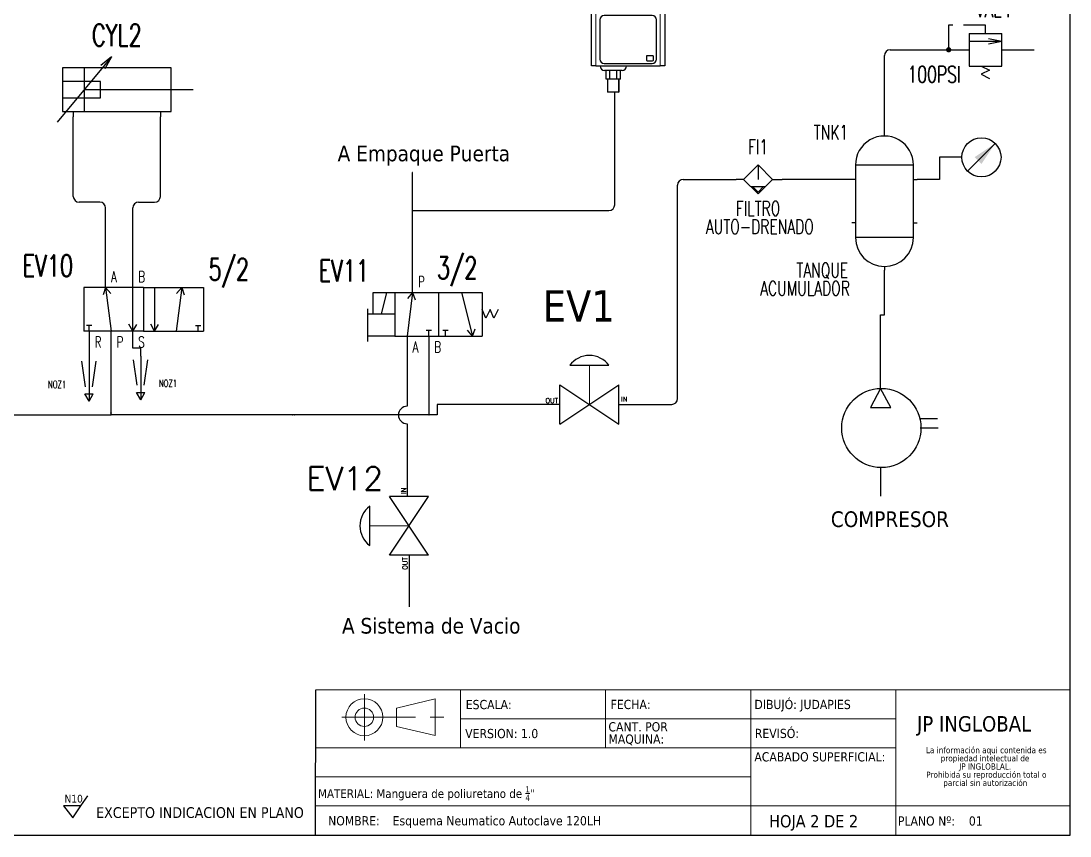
# Model space of a CAD drawing. Header units: millimetres. Extents: x -66 to 265, y 10 to 221.
# Drawn here: x 84.3 to 265, y 9.9 to 150.2 of the extents above; entities that cross this region are included whole.
import ezdxf
from ezdxf.enums import TextEntityAlignment as Align

# ---------------------------------------------------------------- set-up
doc = ezdxf.new("R2010")
doc.units = ezdxf.units.MM
for name, pattern in [('CENTERX2', [20.32, 12.7, -2.54, 2.54, -2.54]), ('DASHED', [0.1875, 0.125, -0.0625]), ('PHANTOM', [12.7, 6.35, -1.27, 1.27, -1.27, 1.27, -1.27])]:
    doc.linetypes.add(name, pattern=pattern)
for name, color, linetype in [('CONTORNO', 179, 'Continuous'), ('DESC', 250, 'Continuous'), ('SYMS', 7, 'Continuous'), ('TAGS', 250, 'Continuous'), ('TERMS', 123, 'Continuous'), ('WIRENO', 250, 'Continuous'), ('WIRES', 7, 'Continuous')]:
    doc.layers.add(name, color=color, linetype=linetype)
doc.styles.add('SLDTEXTSTYLE0', font='tahoma.ttf')
doc.styles.add('SLDTEXTSTYLE1', font='tahomabd.ttf')
doc.styles.get("Standard").update_dxf_attribs({"font": 'tahoma.ttf'})
doc.styles.add('WD', font='romans.shx')

# ---------------------------------------------------------------- blocks, each defined once
blk = doc.blocks.new('SW_NOTE_2')
at = {"layer": 'CONTORNO', "color": 0, "char_height": 1.0583, "attachment_point": 2, "style": 'SLDTEXTSTYLE0'}
for s, insert in [('La información aqui contenida es ', (10.29, 1.34)), ('propiedad intelectual de', (10.08, -0.07)), ('JP INGLOBLAL.', (10.1, -1.48)), ('Prohibida su reproducción total o ', (10.3, -2.89)), ('parcial sin autorización', (10.12, -4.3))]:
    blk.add_mtext(s, dxfattribs=dict(at, insert=insert))
blk = doc.blocks.new('SW_NOTE_4')
at = {"color": 0, "linetype": 'Continuous', "lineweight": 0, "char_height": 1.587, "attachment_point": 1, "style": 'SLDTEXTSTYLE0'}
for s, insert in [('CANT. POR ', (0, 2.02)), ('MAQUINA:', (0, -0.1))]:
    blk.add_mtext(s, dxfattribs=dict(at, insert=insert))
blk = doc.blocks.new('VVL1_5WAY_2POS')
for p, q in [((0.2187, 0), (-0.125, 0)), ((-0.125, 0), (-0.125, -0.25)), ((0, 0), (-0.0144, -0.0426)), ((0, 0), (0.0312, -0.25)), ((0, 0), (0.0297, -0.0338)), ((0.2187, 0), (0.5625, 0)), ((0.1562, -0.25), (0.1562, 0)), ((0.2187, 0), (0.2187, -0.25)), ((0.2812, 0), (0.2812, -0.25)), ((0.4375, 0), (0.4062, -0.25)), ((0.4375, 0), (0.4078, -0.0338)), ((0.4375, 0), (0.4519, -0.0426)), ((0.5625, 0), (0.5625, -0.25)), ((-0.0783, -0.219), (-0.1092, -0.219)), ((-0.0938, -0.25), (-0.0938, -0.219)), ((0.1562, -0.25), (0.1343, -0.2107)), ((0.1562, -0.25), (0.1793, -0.2114)), ((0.2812, -0.25), (0.2593, -0.2107)), ((0.2812, -0.25), (0.3043, -0.2114)), ((0.5158, -0.219), (0.5467, -0.219)), ((0.5312, -0.25), (0.5312, -0.219)), ((0.2187, -0.25), (-0.125, -0.25)), ((0.2187, -0.25), (0.5625, -0.25))]:
    blk.add_line(p, q)
at = {"style": 'WD', "width": 0.7}
for tag, p, height in [('DESC1', (0.75, 0.5), 0.125), ('DESC2', (0.75, 0.3438), 0.125), ('DESC3', (0.75, 0.1875), 0.125), ('WDTAGALT', (0.75, 0.0312), 0.125), ('TERM01', (0.0312, 0.0312), 0.0625), ('TERM02', (0.1875, 0.0312), 0.0625), ('TERM03', (0.3125, 0.0312), 0.0625), ('TERM04', (0.4688, 0.0312), 0.0625), ('TERM05', (-0.0625, -0.3438), 0.0625), ('TERM06', (0.0625, -0.3438), 0.0625), ('TERM07', (0.1875, -0.3438), 0.0625), ('TERM08', (0.3125, -0.3438), 0.0625), ('TERM09', (0.4375, -0.3438), 0.0625), ('TERM10', (0.5625, -0.3438), 0.0625)]:
    blk.add_attdef(tag, p, '', height=height, dxfattribs=at)
for tag, p in [('INST', (-0.1875, 0.375)), ('LOC', (-0.1875, 0.2187)), ('TAG1', (-0.1875, 0.0625)), ('RATING1', (-0.1875, -0.4375))]:
    blk.add_attdef(tag, text='', height=0.125, dxfattribs=at).set_placement(p, align=Align.RIGHT)
at = {"style": 'WD'}
for tag, p, height, flags in [('WDTYPE', (0.0625, 0.0625), 0.01, 1), ('X2TERM01', (0, 0), 0.005, 1), ('X2TERM02', (0.1562, 0), 0.005, 1), ('X2TERM03', (0.2812, 0), 0.005, 1), ('X2TERM04', (0.4375, 0), 0.005, 1), ('WDBLKNAM', (0.499, -0.0625), 0.01, 9), ('FAMILY', (0.5, -0.0938), 0.005, 9), ('X8TERM05', (-0.0938, -0.25), 0.005, 1), ('X8TERM06', (0.0312, -0.25), 0.005, 1), ('X8TERM07', (0.1562, -0.25), 0.005, 1), ('X8TERM08', (0.2812, -0.25), 0.005, 1), ('X8TERM09', (0.4062, -0.25), 0.005, 1), ('X8TERM10', (0.5312, -0.25), 0.005, 1)]:
    blk.add_attdef(tag, p, '', height=height, dxfattribs=dict(at, flags=flags))
at = {"linetype": 'Continuous', "style": 'WD', "flags": 9}
for tag, p in [('CAT', (0.5, -0.125)), ('MFG', (0.5, -0.1562)), ('ASSYCODE', (0.5, -0.1875))]:
    blk.add_attdef(tag, p, '', height=0.005, dxfattribs=at)
at = {"style": 'WD'}
blk.add_attdef('XREF', (0.5625, -0.4375), '', height=0.0625, dxfattribs=at)
blk = doc.blocks.new('VCY1_DBL_VAR_CUSH')
for p, q in [((0.2185, 0.3438), (-0.0935, -0.0313)), ((0.2185, 0.3438), (0.1579, 0.2947)), ((0.2185, 0.3438), (0.1813, 0.2752)), ((0.5625, 0.2812), (-0.0625, 0.2812)), ((-0.0625, 0.2812), (-0.0625, 0.0312)), ((0.0625, 0.2812), (0.0625, 0.0312)), ((0.5625, 0.0312), (0.5625, 0.2812)), ((0.156, 0.2027), (-0.0625, 0.2027)), ((0.156, 0.1092), (0.156, 0.2027)), ((0.0625, 0.1562), (0.6875, 0.1562)), ((-0.0625, 0.1092), (0.156, 0.1092)), ((-0.0625, 0.0312), (0.5625, 0.0312)), ((0, 0.0312), (0, 0)), ((0.5, 0.0312), (0.5, 0))]:
    blk.add_line(p, q)
at = {"style": 'WD', "width": 0.7}
for tag, p in [('INST', (0.25, 0.7188)), ('LOC', (0.25, 0.5625)), ('TAG1', (0.25, 0.4062))]:
    blk.add_attdef(tag, text='', height=0.125, dxfattribs=at).set_placement(p, align=Align.CENTER)
for tag, p in [('DESC1', (-0.1562, 0.1562)), ('DESC2', (-0.1562, 0)), ('DESC3', (-0.1562, -0.1562)), ('WDTAGALT', (-0.1562, -0.3125))]:
    blk.add_attdef(tag, text='', height=0.125, dxfattribs=at).set_placement(p, align=Align.RIGHT)
at = {"style": 'WD'}
for tag, p, height, flags in [('WDBLKNAM', (0.3796, 0.2812), 0.01, 9), ('FAMILY', (0.3965, 0.2511), 0.01, 9), ('WDTYPE', (0.0625, 0.0625), 0.01, 1), ('X8TERM01', (0, 0), 0.005, 1), ('X8TERM02', (0.5, 0), 0.005, 1)]:
    blk.add_attdef(tag, p, '', height=height, dxfattribs=dict(at, flags=flags))
blk.add_attdef('XREF', (0.6562, 0.2188), '', height=0.0625, dxfattribs=at)
at = {"linetype": 'Continuous', "style": 'WD', "flags": 9}
for tag, p in [('MFG', (0.4196, 0.1875)), ('CAT', (0.4215, 0.2069)), ('ASSYCODE', (0.4218, 0.1701))]:
    blk.add_attdef(tag, text='', height=0.01, dxfattribs=at).set_placement(p, align=Align.CENTER)
at = {"style": 'WD', "width": 0.7}
for tag, p, height in [('RATING1', (0.6875, 0), 0.125), ('TERM01', (0.0312, -0.0938), 0.0625), ('TERM02', (0.5312, -0.0938), 0.0625)]:
    blk.add_attdef(tag, p, '', height=height, dxfattribs=at)
blk = doc.blocks.new('VNZ1_NOZEL')
for p, q in [((0, 0), (0, -0.75)), ((-0.062, -0.5), (-0.125, -0.062)), ((0.062, -0.5), (0.125, -0.062)), ((-0.072, -0.625), (0.072, -0.625)), ((0, -0.75), (-0.072, -0.625)), ((0, -0.75), (0.072, -0.625))]:
    blk.add_line(p, q)
at = {"style": 'WD'}
for tag, p, height, flags in [('X2TERM01', (0, 0), 0.005, 1), ('WDTYPE', (0.062, 0.062), 0.01, 1), ('WDBLKNAM', (-0.22, -0.563), 0.01, 9), ('FAMILY', (-0.219, -0.594), 0.01, 9)]:
    blk.add_attdef(tag, p, '', height=height, dxfattribs=dict(at, flags=flags))
at = {"style": 'WD', "width": 0.7}
for tag, p, height in [('TERM01', (0.031, 0.031), 0.0625), ('INST', (0.312, -0.219), 0.125), ('LOC', (0.312, -0.375), 0.125), ('TAG1', (0.312, -0.531), 0.125), ('RATING1', (0.094, -0.875), 0.125)]:
    blk.add_attdef(tag, p, '', height=height, dxfattribs=at)
for tag, p in [('DESC1', (-0.281, -0.219)), ('DESC2', (-0.267, -0.375)), ('DESC3', (-0.267, -0.531)), ('WDTAGALT', (-0.267, -0.688))]:
    blk.add_attdef(tag, text='', height=0.125, dxfattribs=at).set_placement(p, align=Align.RIGHT)
at = {"linetype": 'Continuous', "style": 'WD', "flags": 9}
for tag, p in [('ASSYCODE', (-0.219, -0.688)), ('CAT', (-0.219, -0.625)), ('MFG', (-0.219, -0.656))]:
    blk.add_attdef(tag, p, '', height=0.01, dxfattribs=at)
at = {"style": 'WD'}
blk.add_attdef('XREF', (0.156, -0.688), '', height=0.0625, dxfattribs=at)
blk = doc.blocks.new('HTK1_AIR_TNK')
for p, q in [((0, 1.125), (0, 1.1562)), ((-0.25, 0.875), (0.25, 0.875)), ((-0.25, 0.874), (-0.25, 0.25)), ((0.25, 0.25), (0.25, 0.874)), ((-0.25, 0.75), (-0.2812, 0.75)), ((0.25, 0.75), (0.2812, 0.75)), ((-0.25, 0.375), (-0.2812, 0.375)), ((0.25, 0.375), (0.2812, 0.375)), ((0.25, 0.25), (-0.25, 0.25)), ((0, 0), (0, -0.0312))]:
    blk.add_line(p, q)
for centre, start, end in [((0, 0.874), 0, 180.00002), ((0, 0.25), 180.00002, 359.99998)]:
    blk.add_arc(centre, 0.25, start, end)
at = {"style": 'WD', "width": 0.7}
for tag, height, p in [('INST', 0.125, (-0.3125, 1.4062)), ('LOC', 0.125, (-0.3125, 1.25)), ('TAG1', 0.125, (-0.3125, 1.0938)), ('TERM06', 0.0625, (-0.3125, 0.7812)), ('TERM05', 0.0625, (-0.3125, 0.4062)), ('DESC1', 0.125, (-0.3125, -0.0938)), ('DESC2', 0.125, (-0.2979, -0.25)), ('DESC3', 0.125, (-0.2979, -0.4062)), ('WDTAGALT', 0.125, (-0.2979, -0.5625))]:
    blk.add_attdef(tag, text='', height=height, dxfattribs=at).set_placement(p, align=Align.RIGHT)
for tag, p, height in [('TERM01', (0.0312, 1.1562), 0.0625), ('TERM02', (0.3125, 0.7812), 0.0625), ('TERM03', (0.3125, 0.4062), 0.0625), ('RATING1', (0.3125, 0.0938), 0.125), ('TERM04', (0.0312, -0.0938), 0.0625)]:
    blk.add_attdef(tag, p, '', height=height, dxfattribs=at)
at = {"style": 'WD'}
for tag, p, height, flags in [('X2TERM01', (0, 1.1562), 0.005, 1), ('X4TERM06', (-0.2812, 0.75), 0.005, 1), ('X1TERM02', (0.2812, 0.75), 0.005, 1), ('X4TERM05', (-0.2812, 0.375), 0.005, 1), ('X1TERM03', (0.2812, 0.375), 0.005, 1), ('WDTYPE', (0.0625, 0.0625), 0.01, 1), ('WDBLKNAM', (0.3304, 0), 0.01, 9), ('X8TERM04', (0, -0.0312), 0.005, 1), ('FAMILY', (0.332, -0.0183), 0.01, 9)]:
    blk.add_attdef(tag, p, '', height=height, dxfattribs=dict(at, flags=flags))
blk.add_attdef('XREF', (0.4688, 0), '', height=0.0625, dxfattribs=at)
at = {"linetype": 'Continuous', "style": 'WD', "flags": 9}
for tag, p in [('ASSYCODE', (0.3573, -0.0993)), ('MFG', (0.3551, -0.0819)), ('CAT', (0.3571, -0.0625))]:
    blk.add_attdef(tag, text='', height=0.01, dxfattribs=at).set_placement(p, align=Align.CENTER)
blk = doc.blocks.new('COMPRESOR')
at = {"layer": 'WIRENO'}
for p, q in [((210.79, 124.1), (210.79, 129.04)), ((210.78, 124.02), (209.09, 120.74)), ((212.57, 120.74), (210.78, 124.02)), ((210.78, 124.02), (210.78, 124.02)), ((209.09, 120.74), (212.57, 120.74)), ((217.51, 118.82), (220.61, 118.82)), ((217.65, 117.24), (220.74, 117.24)), ((210.86, 105.46), (210.86, 110.4))]:
    blk.add_line(p, q, dxfattribs=at)
blk.add_circle((210.94, 117.2), 6.82, dxfattribs=at)
blk = doc.blocks.new('HME1_PRESS_M')
blk.add_line((0.0361, -0.0879), (0.2129, 0.0889))
blk.add_circle((0.125, 0), 0.125)
blk.add_solid([(0.0821, 0.0015), (0.1255, -0.0419), (0.2129, 0.0889)])
at = {"style": 'WD', "width": 0.7}
for tag, p in [('INST', (0.125, 0.5)), ('LOC', (0.125, 0.3438)), ('TAG1', (0.125, 0.1875)), ('DESC1', (0.125, -0.3438)), ('DESC2', (0.125, -0.5)), ('DESC3', (0.125, -0.6562)), ('WDTAGALT', (0.125, -0.8125))]:
    blk.add_attdef(tag, text='', height=0.125, dxfattribs=at).set_placement(p, align=Align.CENTER)
blk.add_attdef('TERM01', text='', height=0.0625, dxfattribs=at).set_placement((-0.0322, 0.0313), align=Align.RIGHT)
at = {"style": 'WD'}
for tag, p, height, flags in [('WDTYPE', (0.0625, 0.0625), 0.01, 1), ('X4TERM01', (0, 0), 0.005, 1), ('WDBLKNAM', (0.1342, 0.0008), 0.01, 9), ('X1TERM02', (0.248, 0), 0.005, 1), ('FAMILY', (0.1303, -0.0348), 0.01, 9)]:
    blk.add_attdef(tag, p, '', height=height, dxfattribs=dict(at, flags=flags))
at = {"style": 'WD', "width": 0.7}
for tag, p, height in [('TERM02', (0.2803, 0.0313), 0.0625), ('RATING1', (0.2812, -0.1875), 0.125)]:
    blk.add_attdef(tag, p, '', height=height, dxfattribs=at)
at = {"style": 'WD'}
blk.add_attdef('XREF', text='', height=0.0625, dxfattribs=at).set_placement((-0.0312, -0.125), align=Align.RIGHT)
at = {"linetype": 'Continuous', "style": 'WD', "flags": 9}
for tag, p in [('CAT', (0.1303, -0.066)), ('MFG', (0.1283, -0.0855)), ('ASSYCODE', (0.1305, -0.1028))]:
    blk.add_attdef(tag, p, '', height=0.01, dxfattribs=at)
blk = doc.blocks.new('WDDOT')
for radius in [0.03, 0.0187, 0.00929]:
    blk.add_circle((0, 0), radius)
blk = doc.blocks.new('VVL1_3WAY_NC_SOL_SPG_RTRN')
for p, q in [((-0.2263, 0), (-0.1013, 0)), ((-0.2263, -0.125), (-0.2263, 0)), ((-0.1785, -0.125), (-0.1473, 0)), ((-0.1013, 0), (0.3987, 0)), ((-0.1013, 0), (-0.1013, -0.25)), ((0, 0), (-0.0312, -0.25)), ((0, 0), (-0.029, -0.0344)), ((0, 0), (0.0153, -0.0423)), ((0.1487, 0), (0.1487, -0.25)), ((0.2812, 0), (0.3438, -0.25)), ((0.3987, 0), (0.3987, -0.25)), ((-0.2573, -0.2815), (-0.2573, -0.094)), ((0.4205, -0.1475), (0.3987, -0.098)), ((0.4449, -0.098), (0.4205, -0.1475)), ((0.4674, -0.1471), (0.4449, -0.098)), ((0.4914, -0.098), (0.4674, -0.1471)), ((-0.1013, -0.125), (-0.2573, -0.125)), ((0.1092, -0.219), (0.0783, -0.219)), ((0.0938, -0.25), (0.0938, -0.219)), ((0.2046, -0.219), (0.1736, -0.219)), ((0.1891, -0.25), (0.1891, -0.219)), ((0.3438, -0.25), (0.3148, -0.2156)), ((0.3438, -0.25), (0.3591, -0.2077)), ((-0.1013, -0.25), (-0.2573, -0.25)), ((-0.1013, -0.25), (0.3987, -0.25))]:
    blk.add_line(p, q)
at = {"style": 'WD', "width": 0.7}
for tag, p, height in [('DESC1', (0.5938, 0.5312), 0.125), ('DESC2', (0.5938, 0.375), 0.125), ('DESC3', (0.5938, 0.2188), 0.125), ('WDTAGALT', (0.5938, 0.0625), 0.125), ('TERM01', (0.0312, 0.0312), 0.0625), ('TERM02', (0.3125, 0.0312), 0.0625), ('TERM08', (0.5312, -0.1562), 0.0625), ('RATING1', (0.6562, -0.3125), 0.125), ('TERM03', (0, -0.3438), 0.0625), ('TERM04', (0.125, -0.3438), 0.0625), ('TERM05', (0.2188, -0.3438), 0.0625), ('TERM06', (0.375, -0.3438), 0.0625)]:
    blk.add_attdef(tag, p, '', height=height, dxfattribs=at)
for tag, height, p in [('INST', 0.125, (-0.25, 0.375)), ('LOC', 0.125, (-0.25, 0.2188)), ('TAG1', 0.125, (-0.25, 0.0625)), ('TERM07', 0.0625, (-0.3125, -0.1562))]:
    blk.add_attdef(tag, text='', height=height, dxfattribs=at).set_placement(p, align=Align.RIGHT)
at = {"style": 'WD'}
for tag, p, height, flags in [('WDTYPE', (0.0625, 0.0625), 0.01, 1), ('X2TERM01', (0, 0), 0.005, 1), ('X2TERM02', (0.2812, 0), 0.005, 1), ('WDBLKNAM', (-0.0635, -0.0312), 0.01, 9), ('FAMILY', (-0.0625, -0.0625), 0.01, 9), ('X8TERM03', (-0.0312, -0.25), 0.005, 1), ('X8TERM04', (0.0938, -0.25), 0.005, 1), ('X8TERM05', (0.1875, -0.25), 0.005, 1), ('X8TERM06', (0.3438, -0.25), 0.005, 1)]:
    blk.add_attdef(tag, p, '', height=height, dxfattribs=dict(at, flags=flags))
at = {"linetype": 'Continuous', "style": 'WD', "flags": 9}
for tag, p in [('CAT', (-0.0625, -0.0938)), ('MFG', (-0.0625, -0.125)), ('ASSYCODE', (-0.0625, -0.1562))]:
    blk.add_attdef(tag, p, '', height=0.01, dxfattribs=at)
at = {"style": 'WD'}
blk.add_attdef('XREF', text='', height=0.0625, dxfattribs=at).set_placement((-0.0938, -0.375), align=Align.RIGHT)
blk = doc.blocks.new('HGVA1_DIAPHRAGM_VALVE2')
at = {"color": 7, "linetype": 'Continuous', "lineweight": 0, "ltscale": 3.2258}
for p, q in [((-0.25, 0.5), (0.25, 0.5)), ((0, 0), (0, 0.5))]:
    blk.add_line(p, q, dxfattribs=at)
for p, q in [((-0.375, -0.25), (-0.375, 0.25)), ((-0.375, -0.25), (0.375, 0.25)), ((-0.375, 0.25), (0.375, -0.25)), ((0.375, -0.25), (0.375, 0.25))]:
    blk.add_line(p, q)
at = {"ltscale": 25.4, "flags": 128}
blk.add_lwpolyline([(0.25, 0.5, 0.5), (-0.25, 0.5)], format="xyb", close=True, dxfattribs=at)
at = {"style": 'WD', "flags": 1}
for tag, p in [('INST', (-0.469, 0.748)), ('LOC', (-0.469, 0.587)), ('TAG1', (-0.469, 0.378))]:
    blk.add_attdef(tag, text='', height=0.125, dxfattribs=at).set_placement(p, align=Align.RIGHT)
at = {"style": 'WD'}
blk.add_attdef('XREF', text='', height=0.0625, rotation=0.0625, dxfattribs=at).set_placement((0.518, 0.271), align=Align.TOP_CENTER)
blk.add_attdef('TERM01', text='', height=0.0625, dxfattribs=at).set_placement((-0.399, 0.018), align=Align.RIGHT)
for tag, p, height in [('X4TERM01', (-0.375, 0), 0.005), ('X1TERM02', (0.375, 0), 0.005), ('TERM02', (0.406, 0.036), 0.0625), ('RATING1', (0.388, -0.162), 0.125), ('DESC1', (0.388, -0.378), 0.125), ('DESC2', (0.388, -0.562), 0.125), ('DESC3', (0.388, -0.752), 0.125), ('WDTAGALT', (0.388, -0.907), 0.125)]:
    blk.add_attdef(tag, p, '', height=height, dxfattribs=at)
at = {"style": 'WD', "flags": 1}
for tag, p in [('WDTYPE', (-0.154, -0.127)), ('FAMILY', (-0.143, -0.17)), ('CAT', (-0.143, -0.215)), ('MFG', (-0.141, -0.246)), ('ASSYCODE', (-0.113, -0.275))]:
    blk.add_attdef(tag, text='', height=0.01, dxfattribs=at).set_placement(p, align=Align.CENTER)
blk = doc.blocks.new('HFI1_AUTO_DRAIN')
for p, q in [((0.1875, 0.125), (0.0625, 0)), ((0.3125, 0), (0.1875, 0.125)), ((0.0625, 0), (0, 0)), ((0.0625, 0), (0.1875, -0.125)), ((0.3125, 0), (0.375, 0)), ((0.125, -0.0625), (0.25, -0.0625)), ((0.1405, -0.0625), (0.1875, -0.109)), ((0.1875, -0.125), (0.3125, 0)), ((0.1875, -0.109), (0.234, -0.0625))]:
    blk.add_line(p, q)
at = {"linetype": 'DASHED'}
blk.add_line((0.1875, 0.125), (0.1875, -0.0625), dxfattribs=at)
at = {"style": 'WD', "width": 0.7}
for tag, p in [('INST', (0.1819, 0.531)), ('LOC', (0.1819, 0.3747)), ('TAG1', (0.1875, 0.2187)), ('DESC1', (0.1875, -0.3125)), ('DESC2', (0.2021, -0.4688)), ('DESC3', (0.2021, -0.625)), ('WDTAGALT', (0.2021, -0.7813))]:
    blk.add_attdef(tag, text='', height=0.125, dxfattribs=at).set_placement(p, align=Align.CENTER)
blk.add_attdef('TERM01', text='', height=0.0625, dxfattribs=at).set_placement((0.0312, 0.0312), align=Align.RIGHT)
for tag, p, height in [('TERM02', (0.343, 0.0312), 0.0625), ('RATING1', (0.3437, -0.1563), 0.125)]:
    blk.add_attdef(tag, p, '', height=height, dxfattribs=at)
at = {"style": 'WD'}
for tag, p, height, flags in [('X4TERM01', (0, 0), 0.005, 1), ('WDBLKNAM', (0.1766, 0.063), 0.01, 9), ('FAMILY', (0.1758, 0.0442), 0.01, 9), ('X1TERM02', (0.375, 0), 0.005, 1)]:
    blk.add_attdef(tag, p, '', height=height, dxfattribs=dict(at, flags=flags))
at = {"flags": 1}
blk.add_attdef('WDTYPE', (0.0625, 0.0625), '', height=0.01, dxfattribs=at)
at = {"linetype": 'Continuous', "style": 'WD', "flags": 9}
for tag, p in [('CAT', (0.2008, 0)), ('ASSYCODE', (0.2011, -0.0368)), ('MFG', (0.1989, -0.0194))]:
    blk.add_attdef(tag, text='', height=0.01, dxfattribs=at).set_placement(p, align=Align.CENTER)
blk.add_attdef('XREF', text='', height=0.0625).set_placement((0.0625, -0.125), align=Align.RIGHT)
blk = doc.blocks.new('HVL1_V_MAX_PRESS')
at = {"linetype": 'DASHED'}
for p, q in [((0.2107, 0.1406), (0, 0.1406)), ((0, 0.1406), (0, 0)), ((0.2107, 0.094), (0.2107, 0.1406))]:
    blk.add_line(p, q, dxfattribs=at)
for p, q in [((0.117, 0.094), (0.117, -0.0935)), ((0.117, 0.094), (0.3045, 0.094)), ((0.3047, 0.0469), (0.2282, 0.0621)), ((0.3045, -0.0935), (0.3045, 0.094)), ((0, 0), (0.117, 0)), ((0.3047, 0.0469), (0.2282, 0.0317)), ((0.3045, 0), (0.492, 0)), ((0.117, -0.0935), (0.3045, -0.0935)), ((0.1875, -0.0938), (0.2344, -0.1174)), ((0.2344, -0.1174), (0.1875, -0.1406)), ((0.1875, -0.1406), (0.2344, -0.1643))]:
    blk.add_line(p, q)
at = {"const_width": 0.015}
blk.add_lwpolyline([(-0.0075, 0, 1), (0.0075, 0, 1)], format="xyb", close=True, dxfattribs=at)
blk.add_lwpolyline([(0.3047, 0.0469), (0.1172, 0.0469), (0.1172, 0.0469)])
at = {"style": 'WD', "width": 0.7}
for tag, height, p in [('INST', 0.0938, (0.2578, 0.4219)), ('LOC', 0.0938, (0.2578, 0.3047)), ('TAG1', 0.0938, (0.2578, 0.1875)), ('TERM03', 0.0469, (0.2109, -0.2344))]:
    blk.add_attdef(tag, text='', height=height, dxfattribs=at).set_placement(p, align=Align.CENTER)
blk.add_attdef('XREF', text='', height=0.0625).set_placement((-0.0258, 0.1499), align=Align.RIGHT)
for tag, height, p in [('TERM01', 0.0469, (-0.0234, 0.0234)), ('DESC1', 0.0938, (0.0703, -0.1875)), ('DESC2', 0.0938, (0.0703, -0.3047)), ('DESC3', 0.0938, (0.0703, -0.4219)), ('WDTAGALT', 0.0938, (0.0701, -0.5461))]:
    blk.add_attdef(tag, text='', height=height, dxfattribs=at).set_placement(p, align=Align.RIGHT)
at = {"flags": 1}
blk.add_attdef('WDTYPE', (0.07, 0.0625), '', height=0.01, dxfattribs=at)
at = {"style": 'WD', "width": 0.7}
for tag, p, height in [('TERM02', (0.4688, 0.0234), 0.0469), ('RATING1', (0.3516, -0.1641), 0.0938)]:
    blk.add_attdef(tag, p, '', height=height, dxfattribs=at)
at = {"style": 'WD'}
for tag, p, height, flags in [('X4TERM01', (0, 0), 0.00375, 1), ('X1TERM02', (0.4922, 0), 0.00375, 1), ('WDBLKNAM', (0.3982, -0.194), 0.0075, 9), ('FAMILY', (0.3984, -0.2109), 0.0075, 9)]:
    blk.add_attdef(tag, p, '', height=height, dxfattribs=dict(at, flags=flags))
at = {"linetype": 'Continuous', "style": 'WD', "flags": 9}
for tag, p in [('CAT', (0.3984, -0.2344)), ('ASSYCODE', (0.3984, -0.2812)), ('MFG', (0.3984, -0.2578))]:
    blk.add_attdef(tag, p, '', height=0.0075, dxfattribs=at)
blk = doc.blocks.new('presostato')
at = {"color": 7, "linetype": 'Continuous', "lineweight": 25}
for p, q in [((96.679, 85.74), (96.679, 90.315)), ((96.679, 90.315), (97.054, 90.315)), ((102.604, 90.315), (97.054, 90.315)), ((97.391, 89.715), (97.391, 86.34)), ((101.891, 90.09), (97.766, 90.09)), ((102.266, 86.34), (102.266, 89.715)), ((102.604, 90.315), (102.979, 90.315)), ((102.979, 90.315), (102.979, 85.74)), ((97.766, 85.965), (101.891, 85.965)), ((101.403, 86.552), (101.403, 86.252)), ((101.928, 86.627), (101.478, 86.627)), ((101.478, 86.177), (101.928, 86.177)), ((102.003, 86.252), (102.003, 86.552)), ((97.054, 85.74), (96.679, 85.74)), ((97.054, 85.74), (102.604, 85.74)), ((99.304, 85.365), (97.804, 85.365)), ((97.935, 84.615), (97.935, 85.365)), ((98.245, 84.615), (98.245, 85.365)), ((98.863, 84.615), (98.863, 85.365)), ((99.173, 84.615), (99.173, 85.365)), ((102.979, 85.74), (102.604, 85.74)), ((98.245, 84.615), (97.935, 84.615)), ((98.059, 84.615), (98.059, 83.528)), ((98.863, 84.615), (98.245, 84.615)), ((99.173, 84.615), (98.863, 84.615)), ((99.049, 83.528), (99.049, 84.615)), ((98.059, 83.528), (98.096, 83.49)), ((98.059, 83.528), (99.049, 83.528)), ((99.011, 83.49), (98.096, 83.49)), ((99.011, 83.49), (99.049, 83.528))]:
    blk.add_line(p, q, dxfattribs=at)
at = {"color": 8, "linetype": 'PHANTOM', "lineweight": 18}
for p, q in [((97.054, 90.315), (97.054, 85.74)), ((102.604, 85.74), (102.604, 90.315))]:
    blk.add_line(p, q, dxfattribs=at)
at = {"color": 7, "linetype": 'Continuous', "lineweight": 18}
for p, q in [((98.096, 83.49), (98.096, 84.615)), ((99.011, 83.49), (99.011, 84.615))]:
    blk.add_line(p, q, dxfattribs=at)
at = {"color": 7, "linetype": 'Continuous', "lineweight": 25}
for centre, radius, start, end in [((97.766, 89.715), 0.375, 90, 180), ((101.891, 89.715), 0.375, 0, 90), ((97.766, 86.34), 0.375, 180, 270), ((101.478, 86.552), 0.075, 90, 180), ((101.478, 86.252), 0.075, 180, 270), ((101.891, 86.34), 0.375, 270, 0), ((101.928, 86.552), 0.075, 0, 90), ((101.928, 86.252), 0.075, 270, 0), ((97.804, 85.74), 0.375, 180, 270), ((99.304, 85.74), 0.375, 270, 0)]:
    blk.add_arc(centre, radius, start, end, dxfattribs=at)

msp = doc.modelspace()

# ---------------------------------------------------------------- hatches: boundary and pattern name
at = {"layer": 'WIRENO'}
h = msp.add_hatch(dxfattribs=at)
h.set_pattern_fill('AR-CONC', color=256)
h.set_pattern_definition([(50, (-135.13, 26.59), (182.185, -15.94), [19.05, -209.55]), (355, (-135.13, 26.6), (-35.24, 191.06), [15.24, -167.64]), (100.45, (-119.95, 25.26), (146.94, 175.12), [16.19, -178.09]), (46.18, (-135.13, 77.4), (271.08, -42.04), [28.57, -314.32]), (96.64, (-112.54, 73.9), (237.4, 247.43), [24.29, -267.14]), (351.18, (-135.13, 77.4), (237.4, 247.43), [22.86, -251.46]), (21, (-109.73, 64.69), (151.614, -102.265), [19.05, -209.55]), (326, (-109.73, 64.7), (61.8, 184.19), [15.24, -167.64]), (71.45, (-97.1, 56.17), (213.42, 81.92), [16.19, -178.09]), (37.5, (-135.13, 26.59), (3.089, 84.555), [0, -165.608, 0, -170.18, 0, -168.275]), (7.5, (-135.13, 26.59), (66.82, 100.18), [0, -97.028, 0, -161.798, 0, -64.135]), (327.5, (-191.77, 26.59), (135.59, -5.729), [0, -63.5, 0, -198.12, 0, -262.89]), (317.5, (-217.17, 26.59), (148.13, 25.426), [0, -82.55, 0, -131.572, 0, -186.69])])
h.paths.add_polyline_path([(6.04, 219.76), (2.98, 219.76), (2.98, 221.25), (0.88, 219.16), (2.98, 217.05), (2.98, 218.26), (6.04, 218.26)])
h.paths.add_polyline_path([(-36.14, 149.05), (-39.21, 149.05), (-39.21, 150.55), (-41.3, 148.45), (-39.21, 146.35), (-39.21, 147.55), (-36.14, 147.55)])
h.paths.add_polyline_path([(-63.13, 165.85), (-64.63, 165.86), (-64.63, 162.79), (-66.13, 162.79), (-64.04, 160.69), (-61.93, 162.79), (-63.13, 162.79)])
h.paths.add_polyline_path([(-59.54, 130.73), (-60.74, 130.73), (-60.74, 133.79), (-62.24, 133.79), (-62.24, 130.73), (-63.74, 130.73), (-61.65, 128.63)])
h.paths.add_polyline_path([(-6.3, 128.32), (-8.41, 126.22), (-7.21, 126.22), (-7.21, 123.15), (-5.7, 123.15), (-5.7, 126.22), (-4.21, 126.22)])
h.paths.add_polyline_path([(71.8, 74.09), (69.7, 76.2), (69.7, 75), (66.64, 75), (66.64, 73.5), (69.7, 73.5), (69.7, 72)])
h.paths.add_polyline_path([(98.67, 123.07), (96.57, 120.98), (98.67, 118.87), (98.67, 120.07), (101.73, 120.07), (101.73, 121.57), (98.67, 121.57)])
h = msp.add_hatch(dxfattribs=at)
h.set_pattern_fill('AR-CONC', color=256)
h.paths.add_polyline_path([(101.3, 138.28), (101.3, 137.08), (98.24, 137.08), (98.24, 135.57), (101.31, 135.57), (101.31, 134.08), (103.4, 136.17)])
h.paths.add_polyline_path([(97.73, 116.8), (96.23, 116.8), (96.23, 113.73), (94.73, 113.73), (96.82, 111.64), (98.93, 113.73), (97.73, 113.73)])
h.paths.add_polyline_path([(121.65, 101.49), (119.55, 99.4), (121.65, 97.29), (121.65, 98.49), (124.72, 98.49), (124.72, 99.99), (121.65, 99.99)])
h.paths.add_polyline_path([(100.12, 84.73), (98.62, 84.73), (98.62, 81.67), (97.12, 81.67), (99.21, 79.57), (101.32, 81.67), (100.12, 81.67)])
h.paths.add_polyline_path([(204.83, 49.61), (204.83, 48.41), (201.77, 48.41), (201.77, 46.9), (204.83, 46.9), (204.83, 45.41), (206.93, 47.5)])
h.paths.add_polyline_path([(236.86, 94.98), (233.8, 94.98), (233.8, 96.48), (231.7, 94.39), (233.8, 92.28), (233.8, 93.48), (236.86, 93.48)])
h = msp.add_hatch(dxfattribs=at)
h.set_pattern_fill('AR-CONC', color=256, scale=0.5)
h.set_pattern_definition([(50, (52.46, 43.38), (91.09, -7.97), [9.525, -104.775]), (355, (52.46, 43.38), (-17.62, 95.53), [7.62, -83.82]), (100.45, (60.05, 42.714), (73.47, 87.56), [8.095, -89.045]), (46.18, (52.46, 68.78), (135.54, -21.02), [14.29, -157.16]), (96.64, (63.76, 67.03), (118.7, 123.71), [12.14, -133.57]), (351.18, (52.46, 68.78), (118.7, 123.71), [11.43, -125.73]), (21, (65.16, 62.43), (75.81, -51.13), [9.525, -104.775]), (326, (65.16, 62.43), (30.9, 92.09), [7.62, -83.82]), (71.45, (71.48, 58.17), (106.71, 40.96), [8.095, -89.045]), (37.5, (52.46, 43.38), (1.544, 42.278), [0, -82.804, 0, -85.09, 0, -84.1375]), (7.5, (52.46, 43.38), (33.41, 50.09), [0, -48.514, 0, -80.899, 0, -32.0675]), (327.5, (24.14, 43.38), (67.795, -2.864), [0, -31.75, 0, -99.06, 0, -131.445]), (317.5, (11.44, 43.38), (74.065, 12.713), [0, -41.275, 0, -65.786, 0, -93.345])])
h.paths.add_polyline_path([(95.92, 120.96), (98.99, 120.96), (98.99, 122.46), (95.92, 122.46), (95.92, 123.96), (93.83, 121.86), (95.92, 119.76)])
h = msp.add_hatch(dxfattribs=at)
h.set_pattern_fill('AR-CONC', color=256, scale=0.5)
h.set_pattern_definition([(50, (111.784, 24.14), (91.09, -7.97), [9.525, -104.775]), (355, (111.78, 24.14), (-17.62, 95.53), [7.62, -83.82]), (100.45, (119.375, 23.47), (73.47, 87.56), [8.095, -89.045]), (46.18, (111.78, 49.54), (135.54, -21.02), [14.29, -157.16]), (96.64, (123.08, 47.79), (118.7, 123.71), [12.14, -133.57]), (351.18, (111.78, 49.54), (118.7, 123.71), [11.43, -125.73]), (21, (124.484, 43.19), (75.81, -51.13), [9.525, -104.775]), (326, (124.48, 43.19), (30.9, 92.09), [7.62, -83.82]), (71.45, (130.8, 38.93), (106.71, 40.96), [8.095, -89.045]), (37.5, (111.784, 24.138), (1.544, 42.278), [0, -82.804, 0, -85.09, 0, -84.1375]), (7.5, (111.784, 24.138), (33.41, 50.09), [0, -48.514, 0, -80.899, 0, -32.0675]), (327.5, (83.463, 24.138), (67.795, -2.864), [0, -31.75, 0, -99.06, 0, -131.445]), (317.5, (70.763, 24.14), (74.065, 12.713), [0, -41.275, 0, -65.786, 0, -93.345])])
h.paths.add_polyline_path([(155.99, 100.43), (158.09, 102.52), (156.89, 102.52), (156.89, 105.59), (155.39, 105.59), (155.39, 102.52), (153.89, 102.52)])
h = msp.add_hatch(dxfattribs=at)
h.set_pattern_fill('AR-CONC', color=256, scale=0.5)
h.set_pattern_definition([(50, (83.924, 21.13), (91.09, -7.97), [9.525, -104.775]), (355, (83.92, 21.13), (-17.62, 95.53), [7.62, -83.82]), (100.45, (91.515, 20.464), (73.47, 87.56), [8.095, -89.045]), (46.18, (83.92, 46.53), (135.54, -21.02), [14.29, -157.16]), (96.64, (95.22, 44.78), (118.7, 123.71), [12.14, -133.57]), (351.18, (83.92, 46.53), (118.7, 123.71), [11.43, -125.73]), (21, (96.624, 40.18), (75.81, -51.13), [9.525, -104.775]), (326, (96.62, 40.18), (30.9, 92.09), [7.62, -83.82]), (71.45, (102.94, 35.92), (106.71, 40.96), [8.095, -89.045]), (37.5, (83.924, 21.13), (1.544, 42.278), [0, -82.804, 0, -85.09, 0, -84.1375]), (7.5, (83.924, 21.13), (33.41, 50.09), [0, -48.514, 0, -80.899, 0, -32.0675]), (327.5, (55.603, 21.13), (67.795, -2.864), [0, -31.75, 0, -99.06, 0, -131.445]), (317.5, (42.903, 21.13), (74.065, 12.713), [0, -41.275, 0, -65.786, 0, -93.345])])
h.paths.add_polyline_path([(129.43, 99.63), (130.92, 99.63), (128.83, 101.72), (126.72, 99.63), (127.93, 99.63), (127.93, 96.56), (129.43, 96.56)])
h = msp.add_hatch(dxfattribs=at)
h.set_pattern_fill('AR-CONC', color=256, scale=0.5)
h.set_pattern_definition([(50, (190.336, 15.9), (91.09, -7.97), [9.525, -104.775]), (355, (190.34, 15.9), (-17.62, 95.53), [7.62, -83.82]), (100.45, (197.93, 15.24), (73.47, 87.56), [8.095, -89.045]), (46.18, (190.34, 41.3), (135.54, -21.02), [14.29, -157.16]), (96.64, (201.63, 39.55), (118.7, 123.71), [12.14, -133.57]), (351.18, (190.34, 41.3), (118.7, 123.71), [11.43, -125.73]), (21, (203.036, 34.95), (75.81, -51.13), [9.525, -104.775]), (326, (203.04, 34.95), (30.9, 92.09), [7.62, -83.82]), (71.45, (209.35, 30.69), (106.71, 40.96), [8.095, -89.045]), (37.5, (190.336, 15.9), (1.544, 42.278), [0, -82.804, 0, -85.09, 0, -84.1375]), (7.5, (190.336, 15.9), (33.41, 50.09), [0, -48.514, 0, -80.899, 0, -32.0675]), (327.5, (162.015, 15.9), (67.795, -2.864), [0, -31.75, 0, -99.06, 0, -131.445]), (317.5, (149.315, 15.9), (74.065, 12.713), [0, -41.275, 0, -65.786, 0, -93.345])])
h.paths.add_polyline_path([(233.8, 93.48), (236.86, 93.48), (236.86, 94.98), (233.8, 94.98), (233.8, 96.48), (231.7, 94.39), (233.8, 92.28)])
h = msp.add_hatch(dxfattribs=at)
h.set_pattern_fill('AR-CONC', color=256, scale=0.5)
h.set_pattern_definition([(50, (160.04, -29.775), (91.09, -7.97), [9.525, -104.775]), (355, (160.04, -29.78), (-17.62, 95.53), [7.62, -83.82]), (100.45, (167.63, -30.44), (73.47, 87.56), [8.095, -89.045]), (46.18, (160.04, -4.38), (135.54, -21.02), [14.29, -157.16]), (96.64, (171.33, -6.13), (118.7, 123.71), [12.14, -133.57]), (351.18, (160.04, -4.38), (118.7, 123.71), [11.43, -125.73]), (21, (172.74, -10.725), (75.81, -51.13), [9.525, -104.775]), (326, (172.74, -10.73), (30.9, 92.09), [7.62, -83.82]), (71.45, (179.06, -14.99), (106.71, 40.96), [8.095, -89.045]), (37.5, (160.04, -29.775), (1.544, 42.278), [0, -82.804, 0, -85.09, 0, -84.1375]), (7.5, (160.04, -29.775), (33.41, 50.09), [0, -48.514, 0, -80.899, 0, -32.0675]), (327.5, (131.717, -29.775), (67.795, -2.864), [0, -31.75, 0, -99.06, 0, -131.445]), (317.5, (119.02, -29.775), (74.065, 12.713), [0, -41.275, 0, -65.786, 0, -93.345])])
h.paths.add_polyline_path([(204.83, 46.9), (204.83, 45.41), (206.93, 47.5), (204.83, 49.61), (204.83, 48.41), (201.77, 48.41), (201.77, 46.9)])

# ---------------------------------------------------------------- linework, layer by layer
at = {"color": 7, "linetype": 'Continuous'}
for p, q in [((265, 10), (265, 205)), ((15, 10), (265, 10))]:
    msp.add_line(p, q, dxfattribs=at)
at = {"color": 7, "linetype": 'CENTERX2', "lineweight": 0}
for p, q in [((265, 51.17), (265, 10)), ((143.43, 34.29), (143.43, 26.3)), ((139.53, 30.32), (157.1, 30.32)), ((134.96, 10), (265, 10))]:
    msp.add_line(p, q, dxfattribs=at)
at = {"color": 7, "linetype": 'Continuous', "lineweight": 30}
msp.add_line((135.02, 34.97), (134.96, 10), dxfattribs=at)
at = {"color": 7, "linetype": 'Continuous', "lineweight": 0}
for p, q in [((265, 35.07), (135, 35.07)), ((160, 35.09), (160, 25.07)), ((185, 35.07), (185, 25.07)), ((210, 35.07), (210, 9.87)), ((235, 35.07), (235, 9.9)), ((155.64, 33.5), (148.97, 31.91)), ((155.64, 27.15), (155.64, 33.5)), ((148.97, 31.91), (148.97, 28.74)), ((235, 30.07), (160, 30.07)), ((148.97, 28.74), (155.64, 27.15)), ((235, 25.07), (134.99, 25.07)), ((210, 20.07), (134.99, 20.07)), ((265, 15.07), (134.99, 15.07))]:
    msp.add_line(p, q, dxfattribs=at)
for radius in [3.18, 1.59]:
    msp.add_circle((143.43, 30.32), radius, dxfattribs=at)
at = {"layer": 'CONTORNO'}
for p, q in [((94.61, 15.07), (95.78, 16.79)), ((91.62, 15.07), (93.19, 13.01)), ((94.61, 15.07), (91.62, 15.07)), ((93.19, 13.01), (94.61, 15.07))]:
    msp.add_line(p, q, dxfattribs=at)
at = {"layer": 'WIRES'}
for p, q in [((234.03, 145.27), (244.09, 145.27)), ((233.03, 131.06), (233.03, 144.27)), ((186.57, 118.59), (186.57, 137.98)), ((93.29, 120.03), (93.29, 133.73)), ((108.29, 120.03), (108.29, 133.73)), ((246.36, 126.75), (242.51, 126.75)), ((242.51, 126.75), (242.51, 122.94)), ((151.74, 124.11), (151.66, 124.11)), ((151.74, 103.47), (151.74, 124.11)), ((198.38, 122.95), (207.51, 122.95)), ((215.01, 122.95), (215.34, 122.95)), ((215.34, 122.94), (215.43, 122.94)), ((227.41, 122.94), (215.43, 122.94)), ((242.51, 122.94), (238.66, 122.94)), ((197.38, 85.19), (197.38, 121.95)), ((97.85, 119.03), (94.29, 119.03)), ((98.85, 104.33), (98.85, 118.03)), ((103.54, 104.33), (103.54, 118.03)), ((104.54, 119.03), (107.29, 119.03)), ((151.74, 117.59), (185.57, 117.59)), ((233.03, 99.64), (233.03, 107.31)), ((232.35, 91.97), (232.35, 99.64)), ((232.35, 99.64), (233.03, 99.64)), ((96.04, 96.83), (96.04, 92.25)), ((99.79, 82.4), (99.79, 96.83)), ((103.54, 93.87), (103.54, 96.83)), ((150.81, 95.97), (150.81, 83.87)), ((154.56, 95.97), (154.56, 82.39)), ((104.9, 93.87), (103.54, 93.87)), ((104.9, 92.51), (104.9, 93.87)), ((177.12, 84.19), (155.97, 84.19)), ((155.97, 84.19), (155.97, 82.39)), ((187.25, 84.19), (196.38, 84.19)), ((48.3, 82.4), (99.79, 82.4)), ((100.16, 82.4), (99.79, 82.4)), ((131.09, 82.39), (100.16, 82.39)), ((131.37, 82.39), (131.04, 82.39)), ((131.37, 82.33), (131.37, 82.39)), ((154.56, 82.39), (131.37, 82.39)), ((154.67, 82.39), (154.56, 82.39)), ((155.97, 82.39), (154.67, 82.39)), ((150.81, 80.87), (150.81, 68.49)), ((150.81, 68.49), (150.76, 68.49)), ((151.11, 58.2), (151.17, 58.2)), ((151.17, 58.2), (151.17, 49.34))]:
    msp.add_line(p, q, dxfattribs=at)
for centre, radius, start, end in [((234.03, 144.27), 1, 90, 180), ((198.38, 121.95), 1, 90, 180), ((94.29, 120.03), 1, 180, 270), ((107.29, 120.03), 1, 270, 0), ((97.85, 118.03), 1, 0, 90), ((104.54, 118.03), 1, 90, 180), ((185.57, 118.59), 1, 270, 0), ((196.38, 85.19), 1, 270, 0), ((150.81, 82.37), 1.5, 90, 270)]:
    msp.add_arc(centre, radius, start, end, dxfattribs=at)

# ---------------------------------------------------------------- block references
at = {"color": 7, "linetype": 'Continuous', "lineweight": 0}
msp.add_blockref('SW_NOTE_4', (185.48, 27.45), dxfattribs=at)
at = {"layer": 'CONTORNO', "color": 7}
msp.add_blockref('SW_NOTE_2', (240.28, 23.85), dxfattribs=at)
at = {"layer": 'SYMS'}
ref = msp.add_blockref('HVL1_V_MAX_PRESS', (244.09, 145.27), dxfattribs=dict(at, xscale=30, yscale=30, zscale=30))
ref.add_attrib('DESC1', '100PSI', dxfattribs={"layer": 'DESC', "height": 2.812, "style": 'WD', "width": 0.7}).set_placement((246.2, 139.64), align=Align.RIGHT)
ref.add_attrib('TAG1', 'VAL4', dxfattribs={"layer": 'TAGS', "height": 2.812, "style": 'WD', "width": 0.7}).set_placement((251.83, 150.89), align=Align.CENTER)
ref = msp.add_blockref('VCY1_DBL_VAR_CUSH', (93.29, 133.73), dxfattribs=dict(at, xscale=30, yscale=30, zscale=30))
ref.add_attrib('TAG1', 'CYL2', dxfattribs={"layer": 'TAGS', "height": 3.75, "style": 'WD', "width": 0.7}).set_placement((100.79, 145.92), align=Align.CENTER)
ref = msp.add_blockref('HTK1_AIR_TNK', (233.03, 107.94), dxfattribs=dict(at, xscale=20, yscale=20, zscale=20))
ref.add_attrib('DESC1', 'TANQUE', dxfattribs={"layer": 'DESC', "height": 2.5, "style": 'WD', "width": 0.7}).set_placement((226.78, 106.06), align=Align.RIGHT)
ref.add_attrib('DESC2', 'ACUMULADOR', dxfattribs={"layer": 'DESC', "height": 2.5, "style": 'WD', "width": 0.7}).set_placement((227.07, 102.94), align=Align.RIGHT)
ref.add_attrib('TAG1', 'TNK1', dxfattribs={"layer": 'TAGS', "height": 2.5, "style": 'WD', "width": 0.7}).set_placement((226.78, 129.81), align=Align.RIGHT)
at = {"layer": 'SYMS', "xscale": 27, "yscale": 27, "zscale": 27}
msp.add_blockref('HME1_PRESS_M', (246.36, 126.75), dxfattribs=at)
at = {"layer": 'SYMS'}
ref = msp.add_blockref('HFI1_AUTO_DRAIN', (207.51, 122.95), dxfattribs=dict(at, xscale=20, yscale=20, zscale=20))
ref.add_attrib('DESC2', 'AUTO-DRENADO', dxfattribs={"layer": 'DESC', "height": 2.5, "style": 'WD', "width": 0.7}).set_placement((211.56, 113.57), align=Align.CENTER)
ref.add_attrib('DESC1', 'FILTRO', dxfattribs={"layer": 'DESC', "height": 2.5, "style": 'WD', "width": 0.7}).set_placement((211.26, 116.7), align=Align.CENTER)
ref.add_attrib('TAG1', 'FI1', dxfattribs={"layer": 'TAGS', "height": 2.5, "style": 'WD', "width": 0.7}).set_placement((211.26, 127.32), align=Align.CENTER)
for p in [(151.74, 117.59), (99.79, 82.71), (99.79, 82.4), (131.04, 82.39), (131.37, 82.39), (154.56, 82.39)]:
    msp.add_blockref('WDDOT', p, dxfattribs=at)
ref = msp.add_blockref('VVL1_3WAY_NC_SOL_SPG_RTRN', (151.74, 103.47), dxfattribs=dict(at, xscale=30, yscale=30, zscale=30))
ref.add_attrib('TERM03', 'A', (151.74, 93.15), dxfattribs={"layer": 'TERMS', "height": 1.88, "style": 'WD', "width": 0.7})
ref.add_attrib('TERM04', 'B', (155.49, 93.15), dxfattribs={"layer": 'TERMS', "height": 1.88, "style": 'WD', "width": 0.7})
ref.add_attrib('TERM01', 'P', (152.68, 104.4), dxfattribs={"layer": 'TERMS', "height": 1.88, "style": 'WD', "width": 0.7})
ref.add_attrib('TAG1', 'EV11', dxfattribs={"layer": 'TAGS', "height": 3.75, "style": 'WD', "width": 0.7}).set_placement((144.24, 105.34), align=Align.RIGHT)
ref.add_attrib('DESC1', '3/2', (155.93, 105.84), dxfattribs={"layer": 'DESC', "height": 3.75, "style": 'WD', "width": 0.7})
ref = msp.add_blockref('VVL1_5WAY_2POS', (98.85, 104.33), dxfattribs=dict(at, xscale=30, yscale=30, zscale=30))
ref.add_attrib('TERM02', 'B', (104.48, 105.26), dxfattribs={"layer": 'TERMS', "height": 1.88, "style": 'WD', "width": 0.7})
ref.add_attrib('TERM07', 'S', (104.48, 94.01), dxfattribs={"layer": 'TERMS', "height": 1.88, "style": 'WD', "width": 0.7})
ref.add_attrib('TERM05', 'R', (96.98, 94.01), dxfattribs={"layer": 'TERMS', "height": 1.88, "style": 'WD', "width": 0.7})
ref.add_attrib('TERM06', 'P', (100.73, 94.01), dxfattribs={"layer": 'TERMS', "height": 1.88, "style": 'WD', "width": 0.7})
ref.add_attrib('TAG1', 'EV10', dxfattribs={"layer": 'TAGS', "height": 3.75, "style": 'WD', "width": 0.7}).set_placement((93.23, 106.2), align=Align.RIGHT)
ref.add_attrib('TERM01', 'A', (99.79, 105.26), dxfattribs={"layer": 'TERMS', "height": 1.88, "style": 'WD', "width": 0.7})
ref.add_attrib('DESC1', '5/2', (116.59, 105.58), dxfattribs={"layer": 'DESC', "height": 3.75, "style": 'WD', "width": 0.7})
ref = msp.add_blockref('VNZ1_NOZEL', (96, 92.25), dxfattribs=dict(at, xscale=10, yscale=10, zscale=10))
ref.add_attrib('TAG1', 'NOZ1', (88.93, 87.02), dxfattribs={"layer": 'TAGS', "height": 1.25, "style": 'WD', "width": 0.7})
ref = msp.add_blockref('VNZ1_NOZEL', (104.9, 92.51), dxfattribs=dict(at, xscale=10, yscale=10, zscale=10))
ref.add_attrib('TAG1', 'NOZ1', (108.02, 87.2), dxfattribs={"layer": 'TAGS', "height": 1.25, "style": 'WD', "width": 0.7})
ref = msp.add_blockref('HGVA1_DIAPHRAGM_VALVE2', (182.19, 84.19), dxfattribs=dict(at, xscale=13.5, yscale=13.5, zscale=13.5))
ref.add_attrib('TERM01', 'OUT', dxfattribs={"layer": 'TERMS', "height": 0.844, "style": 'WD'}).set_placement((176.8, 84.43), align=Align.RIGHT)
ref.add_attrib('TERM02', 'IN', (187.67, 84.67), dxfattribs={"layer": 'TERMS', "height": 0.844, "style": 'WD'})
ref = msp.add_blockref('HGVA1_DIAPHRAGM_VALVE2', (151.11, 63.27), dxfattribs=dict(at, xscale=13.5, yscale=13.5, zscale=13.5, rotation=90))
ref.add_attrib('TERM01', 'OUT', dxfattribs={"layer": 'TERMS', "height": 0.844, "rotation": 90, "style": 'WD'}).set_placement((150.86, 57.88), align=Align.RIGHT)
ref.add_attrib('TERM02', 'IN', (150.63, 68.75), dxfattribs={"layer": 'TERMS', "height": 0.844, "rotation": 90, "style": 'WD'})
at = {"layer": 'WIRENO', "xscale": 2, "yscale": 2, "zscale": 2}
msp.add_blockref('presostato', (-10.79, -29), dxfattribs=at)
at = {"layer": 'WIRENO'}
msp.add_blockref('COMPRESOR', (21.56, -37.06), dxfattribs=at)

# ---------------------------------------------------------------- texts
at = {"attachment_point": 1}
for s, width, insert, char_height in [('\\A1;A Empaque Puerta', 37.3795, (138.83, 128.77), 2.7), ('\\A1;EV1', 4.8749, (174.15, 103.87), 5.4), ('\\A1;COMPRESOR', 35.722, (223.79, 65.78), 2.7), ('\\A1;A Sistema de Vacio', 35.722, (139.58, 47.43), 2.7)]:
    msp.add_mtext_dynamic_manual_height_columns(s, width=width, gutter_width=1, heights=[0], dxfattribs=dict(at, insert=insert, char_height=char_height))
at = {"insert": (133.47, 73.43), "char_height": 4, "attachment_point": 1, "style": 'WD'}
msp.add_mtext_dynamic_manual_height_columns('\\A1;EV12', width=4.8749, gutter_width=1, heights=[0], dxfattribs=at)
at = {"color": 7, "linetype": 'Continuous', "lineweight": 0, "attachment_point": 1, "style": 'SLDTEXTSTYLE0'}
for s, insert, char_height in [('ESCALA:', (160.9, 33.3), 1.587), ('FECHA:', (185.85, 33.32), 1.587), ('VERSION: 1.0', (160.8, 28.31), 1.5875), ('REVISÓ:', (210.7, 28.33), 1.587), ('\\A1;MATERIAL: Manguera de poliuretano de {\\H0.7x;\\S1/4;}"', (135.47, 18.43), 1.5), ('HOJA 2 DE 2', (213.16, 13.48), 2.1167), ('PLANO Nº:    01', (235.35, 13.25), 1.5875)]:
    msp.add_mtext(s, dxfattribs=dict(at, insert=insert, char_height=char_height))
at = {"color": 7, "linetype": 'Continuous', "lineweight": 0, "insert": (135.6, 13.29), "char_height": 1.5875, "width": 77.536, "attachment_point": 1, "style": 'SLDTEXTSTYLE0'}
msp.add_mtext('\\pi-4.7625,l6.35,t12.7;NOMBRE:^IEsquema Neumatico Autoclave 120LH', dxfattribs=at)
at = {"layer": 'CONTORNO', "color": 7, "style": 'SLDTEXTSTYLE0'}
for s, insert, char_height, attachment_point in [('DIBUJÓ: JUDAPIES', (210.63, 33.32), 1.5875, 1), ('ACABADO SUPERFICIAL:', (210.62, 24.3), 1.5875, 1), ('EXCEPTO INDICACION EN PLANO', (133, 14.83), 1.8521, 3)]:
    msp.add_mtext(s, dxfattribs=dict(at, insert=insert, char_height=char_height, attachment_point=attachment_point))
at = {"layer": 'CONTORNO', "attachment_point": 1}
for s, insert, char_height, style in [('JP INGLOBAL', (238.63, 30.51), 2.6458, 'SLDTEXTSTYLE1'), ('N10', (91.78, 16.96), 1.323, 'SLDTEXTSTYLE0')]:
    msp.add_mtext(s, dxfattribs=dict(at, insert=insert, char_height=char_height, style=style))

doc.saveas('drawing.dxf')
